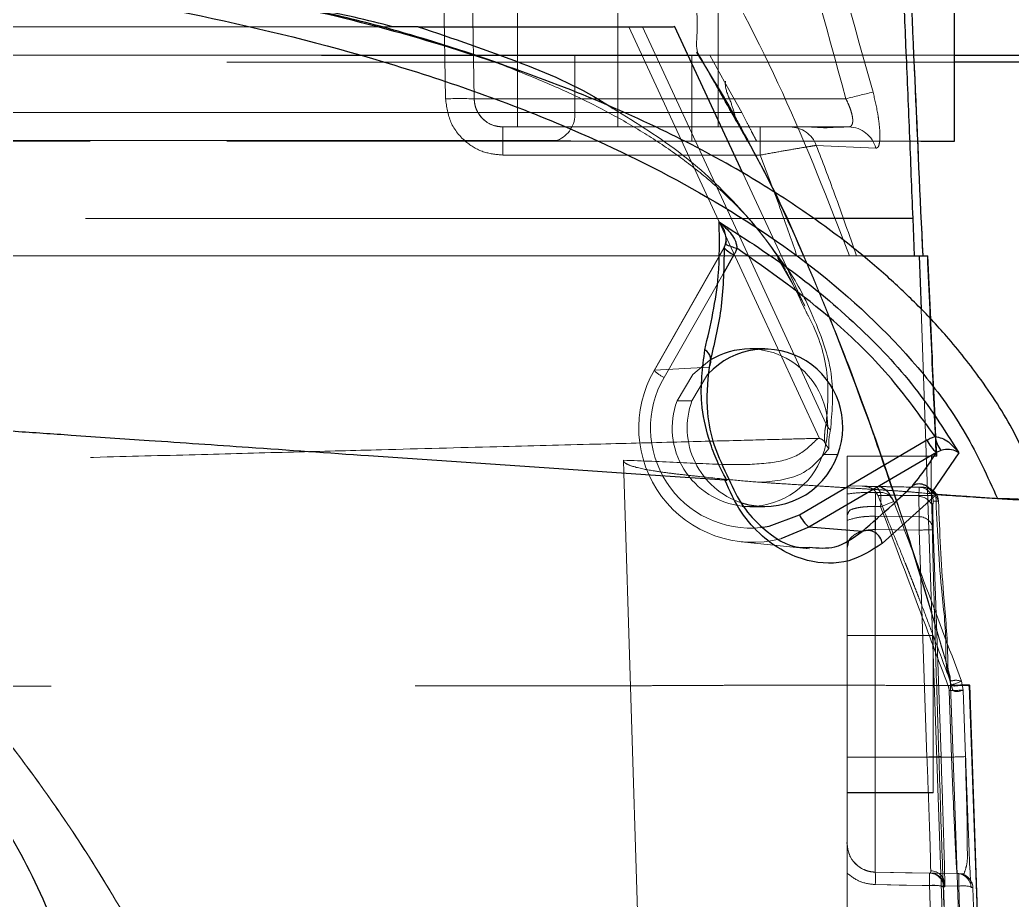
# Model space of a CAD drawing. Header units: millimetres. Extents: x 126 to 938, y 244 to 707.
# Drawn here: x 789.63 to 791.362, y 562.563 to 564.099 of the extents above; entities that cross this region are included whole.
import ezdxf

# ---------------------------------------------------------------- set-up
doc = ezdxf.new("R2010")
doc.units = ezdxf.units.MM
doc.linetypes.add('HIDDEN', pattern=[1.905, 1.27, -0.635])

msp = doc.modelspace()

# ---------------------------------------------------------------- linework, layer by layer
at = {"color": 7, "linetype": 'HIDDEN', "lineweight": 18}
for p, q in [((790.6737, 564.8336), (790.6737, 563.9614)), ((790.4134, 564.5036), (790.4228, 563.9614)), ((790.3671, 564.2904), (790.3729, 563.9614)), ((790.4228, 563.9614), (790.4176, 564.2631)), ((790.4987, 563.9123), (790.4987, 564.1123)), ((790.8487, 563.9123), (790.8487, 564.1123)), ((790.2808, 564.0873), (783.9237, 564.0873)), ((790.6927, 564.0873), (785.1688, 564.0873)), ((790.6927, 564.0873), (790.7168, 564.0873)), ((784.5077, 564.0373), (791.2612, 564.0373)), ((784.5085, 564.0373), (791.6974, 564.0373)), ((790.5986, 564.0373), (787.239, 564.0373)), ((789.498, 564.0373), (790.8152, 564.0373)), ((790.1566, 564.0372), (789.498, 564.0373)), ((789.498, 564.0373), (790.8152, 564.0373)), ((790.1566, 564.0372), (789.498, 564.0373)), ((790.8152, 564.0372), (790.1566, 564.0372)), ((790.8152, 564.0372), (790.1566, 564.0372)), ((790.5986, 564.0373), (790.5986, 563.9373)), ((790.8028, 564.0373), (790.5986, 564.0373)), ((790.8028, 563.9373), (790.8028, 564.0373)), ((790.8028, 564.0373), (790.8342, 564.0373)), ((791.2612, 564.0251), (784.5076, 564.0251)), ((790.6737, 563.9614), (790.4228, 563.9614)), ((790.6737, 563.9123), (790.6737, 563.9614)), ((791.0716, 563.9614), (790.6737, 563.9614)), ((790.5986, 563.9373), (787.239, 563.9373)), ((790.8028, 563.9373), (790.5986, 563.9373)), ((790.8028, 563.8873), (790.8028, 563.9373)), ((790.8898, 563.9373), (790.8028, 563.9373)), ((790.4728, 563.9123), (790.6737, 563.9123)), ((790.4728, 563.9123), (790.4728, 563.8631)), ((790.9218, 563.9123), (790.4728, 563.9123)), ((790.4987, 563.9123), (790.8487, 563.9123)), ((790.8487, 563.9123), (790.4987, 563.9123)), ((790.6737, 563.9123), (791.0763, 563.9123)), ((790.9218, 563.9123), (790.9741, 563.9123)), ((790.9218, 563.9123), (790.9218, 563.8631)), ((791.0011, 563.9123), (790.9741, 563.9123)), ((791.0327, 563.9106), (791.0011, 563.9123)), ((791.0011, 563.9123), (791.0327, 563.9123)), ((791.0327, 563.9123), (791.0768, 563.9123)), ((791.0327, 563.9123), (791.0327, 563.9106)), ((791.0763, 563.9123), (791.0768, 563.9123)), ((791.0768, 563.9123), (791.0767, 563.9123)), ((787.4737, 563.8888), (790.568, 563.8888)), ((790.568, 563.8888), (790.6149, 563.8873)), ((786.5775, 563.8873), (791.052, 563.8873)), ((791.2612, 563.8873), (787.4737, 563.8873)), ((790.6149, 563.8873), (790.9338, 563.8873)), ((790.6149, 563.8873), (790.8028, 563.8873)), ((790.8028, 563.8873), (790.9161, 563.8873)), ((790.9338, 563.8873), (790.9161, 563.8873)), ((790.9338, 563.8873), (791.2024, 563.8873)), ((791.0199, 563.8801), (791.1236, 563.875)), ((790.4728, 563.8631), (790.9218, 563.8631)), ((791, 563.5996), (790.8918, 563.8315)), ((791.0144, 563.7526), (788.563, 563.7526)), ((790.8625, 563.7185), (790.8624, 563.713)), ((790.8588, 563.7014), (790.737, 563.4873)), ((790.7374, 563.4875), (790.8591, 563.7015)), ((790.8616, 563.7075), (790.8588, 563.7011)), ((786.7575, 563.6873), (791.0777, 563.6873)), ((788.5608, 563.6873), (791.1006, 563.6873)), ((790.9861, 563.6873), (789.1228, 563.6873)), ((790.952, 563.684), (790.999, 563.6018)), ((791.0899, 563.6873), (790.9861, 563.6873)), ((791.0777, 563.6873), (791.2137, 563.6873)), ((791.0899, 563.6873), (791.2055, 563.6873)), ((791.1907, 563.6873), (791.2061, 563.6873)), ((791.2061, 563.6873), (791.2055, 563.6873)), ((791.2148, 563.6873), (791.2137, 563.6873)), ((790.8567, 563.6549), (790.7544, 563.475)), ((790.9933, 563.6076), (790.9978, 563.5986)), ((791.2027, 563.5944), (791.2482, 562.2857)), ((790.8355, 563.507), (790.8327, 563.4927)), ((790.8327, 563.4927), (790.7374, 563.4875)), ((790.737, 563.4873), (790.7374, 563.4875)), ((790.7768, 563.4343), (790.8029, 563.4343)), ((791.0313, 563.3402), (791.0574, 563.3402)), ((791.2209, 563.3373), (791.0737, 563.3373)), ((791.0737, 562.5373), (791.0737, 563.3373)), ((791.1338, 563.3373), (791.0737, 563.3373)), ((791.0737, 563.3373), (791.0737, 562.5373)), ((791.1338, 563.3373), (791.2291, 563.3373)), ((791.2209, 563.3373), (791.2302, 563.3373)), ((791.2302, 563.3373), (791.2291, 563.3373)), ((790.6832, 563.3305), (790.6839, 563.3082)), ((790.6839, 563.3082), (790.7361, 561.6285)), ((791.0737, 563.2855), (791.1994, 563.2833)), ((791.0737, 563.2855), (791.0737, 563.2257)), ((791.0737, 563.2855), (791.1257, 563.2846)), ((791.0737, 563.2716), (791.0737, 563.2855)), ((791.1257, 563.2846), (791.1321, 563.2741)), ((791.1988, 563.2672), (791.1994, 563.2833)), ((791.1994, 563.2833), (791.2084, 563.2832)), ((791.0737, 563.2349), (791.0737, 563.2716)), ((791.1992, 563.2318), (791.1988, 563.2672)), ((791.2195, 563.2802), (791.2183, 563.2809)), ((791.2284, 563.2686), (791.233, 563.259)), ((791.1228, 562.8123), (791.1228, 563.2496)), ((791.233, 563.259), (791.2239, 563.2592)), ((791.0732, 563.2394), (791.0746, 563.2384)), ((791.0737, 563.2349), (791.0754, 563.2382)), ((791.0737, 563.2349), (791.0737, 562.8123)), ((791.0737, 563.2257), (791.0737, 563.1777)), ((791.1228, 563.2094), (791.1228, 562.8123)), ((791.213, 562.8123), (791.1992, 563.2084)), ((791.2237, 563.2093), (791.2376, 562.8131)), ((790.8888, 563.1878), (791.008, 563.1758)), ((791.0753, 563.1841), (791.0737, 563.1777)), ((791.0737, 562.8123), (791.0737, 563.1777)), ((791.0737, 563.0248), (791.2237, 563.0248)), ((791.0737, 563.0248), (791.0737, 562.7498)), ((791.0737, 562.7498), (791.0737, 563.0248)), ((791.2237, 563.0248), (791.0737, 563.0248)), ((791.0737, 563.0243), (791.2237, 563.0243)), ((791.0737, 563.0243), (791.0737, 562.7502)), ((791.0737, 562.7502), (791.0737, 563.0243)), ((791.2237, 562.7502), (791.2237, 563.0248)), ((791.2237, 563.0248), (791.2237, 562.7498)), ((791.2237, 562.7498), (791.2237, 563.0248)), ((791.2237, 563.0243), (791.2237, 562.7498)), ((791.2536, 562.9522), (791.2446, 562.984)), ((791.3152, 561.1873), (791.2536, 562.9522)), ((791.2764, 562.9291), (791.2732, 562.9449)), ((791.3486, 561.1873), (791.2863, 562.9366)), ((791.2866, 562.9373), (791.3486, 561.1873)), ((791.2987, 562.5983), (791.2866, 562.9371)), ((791.2876, 562.9376), (791.3487, 561.1873)), ((791.2518, 562.9282), (791.2558, 562.8123)), ((791.2804, 562.8131), (791.2764, 562.9291)), ((791.2764, 562.9291), (791.2804, 562.8131)), ((791.1228, 562.8123), (791.0737, 562.8123)), ((791.0737, 562.6614), (791.0737, 562.8123)), ((791.1228, 562.8123), (791.0737, 562.8123)), ((791.0737, 562.8123), (791.0737, 562.6614)), ((791.1228, 562.8123), (791.1228, 562.6114)), ((791.213, 562.8123), (791.1228, 562.8123)), ((791.1228, 562.6114), (791.1228, 562.8123)), ((791.2558, 562.8123), (791.1228, 562.8123)), ((791.0737, 562.7502), (791.2237, 562.7502)), ((791.0737, 562.7498), (791.2237, 562.7498)), ((791.0737, 562.7498), (791.2237, 562.7498)), ((791.0749, 562.6508), (791.0733, 562.6629)), ((791.0737, 562.6614), (791.0737, 562.6097)), ((791.0737, 562.6097), (791.0737, 562.6614)), ((791.0737, 562.6097), (791.0737, 562.4873)), ((791.0737, 562.4873), (791.0737, 562.6097)), ((791.2194, 562.6097), (791.1228, 562.6114)), ((791.2175, 562.6097), (791.2194, 562.6097)), ((791.2194, 562.6097), (791.2195, 562.6138)), ((791.2655, 562.6089), (791.2684, 562.6089)), ((791.2699, 562.6084), (791.2778, 562.6083)), ((791.2778, 562.6083), (791.2787, 562.6117)), ((791.2439, 562.5856), (791.242, 562.5856)), ((791.2684, 562.587), (791.2718, 562.4873)), ((791.293, 562.5847), (791.29, 562.5848))]:
    msp.add_line(p, q, dxfattribs=at)
at = {"color": 7, "linetype": 'Continuous', "lineweight": 25}
for p, q in [((791.2612, 563.8873), (791.2612, 564.2123)), ((790.3249, 564.0873), (790.2808, 564.0873)), ((790.3249, 564.0873), (790.7701, 564.0873)), ((791.2612, 564.0373), (791.698, 564.0373)), ((791.6981, 564.0251), (791.2612, 564.0251)), ((791.2024, 563.8873), (791.2612, 563.8873)), ((791.1881, 563.7526), (791.0144, 563.7526)), ((791.1881, 563.7526), (791.1907, 563.6873)), ((790.8591, 563.7015), (790.8615, 563.7078)), ((790.8762, 563.689), (790.8567, 563.6549)), ((791.1006, 563.6873), (791.1907, 563.6873)), ((791.1907, 563.6873), (791.1995, 563.6873)), ((791.1995, 563.6873), (791.2027, 563.5944)), ((791.1995, 563.6873), (791.2148, 563.6873)), ((791.2195, 563.5764), (791.2148, 563.6873)), ((790.9301, 563.5248), (790.9041, 563.5248)), ((790.9904, 563.2353), (791.213, 563.3658)), ((791.2296, 563.3442), (791.007, 563.2137)), ((791.2689, 563.3435), (791.2218, 563.2753)), ((791.237, 563.3476), (791.2296, 563.3442)), ((791.2294, 563.2709), (791.135, 563.1852)), ((790.8905, 563.2504), (790.9041, 563.2498)), ((790.9041, 563.2498), (790.9301, 563.2498)), ((791.007, 563.2137), (790.9582, 563.1933)), ((791.0999, 563.206), (791.007, 563.2137))]:
    msp.add_line(p, q, dxfattribs=at)
at = {"color": 7, "linetype": 'HIDDEN', "lineweight": 18, "flags": 128}
for points in [[(790.6927, 564.0873), (790.879, 563.6847), (791.0254, 563.3684)], [(791.037, 563.3937), (790.8577, 563.7821), (790.7168, 564.0873)], [(790.8342, 564.0373), (790.8598, 563.9912), (790.8898, 563.9373)], [(790.8588, 563.7011), (790.8587, 563.7013), (790.8591, 563.7015)], [(790.8616, 563.7075), (790.8615, 563.7075), (790.8615, 563.7078)], [(790.8341, 563.505), (790.8042, 563.4802), (790.7768, 563.4343)], [(790.8312, 563.4812), (790.8303, 563.4802), (790.8029, 563.4343)], [(791.1228, 563.2327), (791.1656, 563.2322), (791.1992, 563.2318)], [(791.1992, 563.2084), (791.1564, 563.209), (791.1228, 563.2094)], [(791.2536, 562.9522), (791.2574, 562.8438), (791.2615, 562.7272), (791.2681, 562.5373)], [(791.2876, 562.9376), (791.2876, 562.9377), (791.2876, 562.9378), (791.2876, 562.9378), (791.2876, 562.9378), (791.2876, 562.9378), (791.2876, 562.9378), (791.2876, 562.9378), (791.2876, 562.9378), (791.2876, 562.9378), (791.2875, 562.9378), (791.2866, 562.9373)], [(791.1228, 562.6114), (791.1758, 562.6105), (791.2175, 562.6097)], [(791.2655, 562.6089), (791.2194, 562.6097), (791.1228, 562.6114)], [(791.2684, 562.6089), (791.1869, 562.6103), (791.1228, 562.6114)], [(791.2175, 562.5879), (791.1645, 562.5889), (791.1228, 562.5896)], [(791.1228, 562.5896), (791.2044, 562.5881), (791.2684, 562.587)]]:
    msp.add_lwpolyline(points, dxfattribs=at)
at = {"color": 7, "linetype": 'Continuous', "lineweight": 25, "flags": 128}
for points in [[(790.8918, 563.8315), (790.8411, 563.9404), (790.7722, 564.0882)], [(790.2384, 563.3386), (790.5704, 563.3159), (790.7219, 563.3055), (790.8602, 563.2961)], [(790.9233, 563.2129), (790.9378, 563.2152), (790.9904, 563.2353)]]:
    msp.add_lwpolyline(points, dxfattribs=at)
at = {"color": 7, "linetype": 'HIDDEN', "lineweight": 18}
for centre, radius, start, end in [((787.4737, 561.1873), 5.5, 270, 90), ((787.4737, 561.1873), 5.5, 270, 90), ((790.3978, 563.2481), 0.7137, 87.9929, 92.0071), ((790.4728, 563.9623), 0.05, 181.0001, 270.0059), ((791.358, 562.8867), 1.1122, 102.4147, 104.9228), ((790.5495, 563.9345), 0.0492, 292.0825, 3.2623), ((790.9738, 563.8632), 0.049, 20.077, 89.669), ((791.0759, 563.8631), 0.0492, 14.0453, 89.0394), ((790.9027, 563.3877), 0.1371, 339.7515, 89.4272), ((790.9095, 563.3868), 0.1995, 149.6718, 284.1229), ((790.9055, 563.3869), 0.1749, 149.7448, 275.8671), ((790.7762, 563.524), 0.0537, 223.1328, 246.0488), ((790.9056, 563.3869), 0.1372, 159.7852, 263.6766), ((790.9321, 563.3869), 0.1376, 159.871, 251.7766), ((790.9036, 563.3851), 0.1353, 270.1822, 340.6455), ((791.1252, 563.2596), 0.025, 21.0244, 88.9795), ((791.199, 563.2583), 0.025, 1.9843, 89.0121), ((791.2058, 563.2586), 0.0246, 23.9107, 88.8238), ((791.208, 563.2581), 0.025, 2.031, 88.9654), ((790.6498, 563.2619), 0.4732, 358.5061, 1.4939), ((791.1321, 563.2497), 0.0245, 20.7193, 90.1121), ((790.6591, 563.2618), 0.4732, 358.5061, 1.4939), ((791.1987, 563.2424), 0.0248, 2.6302, 89.5819), ((790.8202, 564.0911), 0.8976, 290.3305, 291.9001), ((791.1278, 563.2478), 0.0292, 21.2019, 26.5711), ((790.4496, 563.2211), 0.6734, 359.0056, 0.9944), ((790.4041, 563.2201), 0.7952, 359.1578, 0.8422), ((791.1996, 563.2076), 0.0242, 4.0306, 90.9309), ((790.8415, 573.6432), 10.4409, 271.96313, 272.09791), ((790.9113, 563.8573), 0.9816, 290.1991, 291.6346), ((790.7835, 576.3964), 13.4763, 271.99119, 272.09566), ((790.8779, 572.6124), 9.8058, 271.95877, 272.10227), ((791.0042, 570.2568), 7.4488, 271.93606, 272.12498), ((791.1237, 562.6614), 0.05, 180.006, 268.988), ((791.1237, 562.6614), 0.05, 180.006, 268.988), ((790.7839, 562.6005), 0.3391, 358.159, 1.841), ((790.7839, 562.6005), 0.3391, 358.159, 1.841), ((790.8771, 562.5988), 0.3405, 358.1627, 1.8373), ((791.217, 562.5848), 0.025, 1.9985, 88.9979), ((791.2189, 562.5847), 0.025, 2.0183, 88.964), ((791.2193, 562.5891), 0.0248, 2.6573, 89.5826), ((791.265, 562.5839), 0.025, 1.9901, 88.9922), ((791.268, 562.5839), 0.025, 1.9985, 88.9979), ((790.9273, 562.5979), 0.3413, 358.1652, 1.8348), ((791.268, 562.5838), 0.025, 2.0714, 88.9675), ((791.2251, 562.5366), 0.0519, 70.9206, 98.4246), ((791.2762, 562.537), 0.0506, 70.6216, 98.834)]:
    msp.add_arc(centre, radius, start, end, dxfattribs=at)
at = {"color": 7, "linetype": 'Continuous', "lineweight": 25}
for centre, radius, start, end in [((790.9043, 563.748), 0.0653, 225.8731, 244.5182), ((790.9094, 563.8132), 0.116, 245.6428, 255.8676), ((790.9304, 563.3885), 0.1358, 339.1814, 136.9247), ((790.9041, 563.3908), 0.1339, 90.0266, 121.5156), ((790.814, 563.5044), 0.0221, 328.0118, 59.0033), ((791.2829, 563.38), 0.0561, 188.499, 215.2795), ((791.2679, 563.3906), 0.0602, 204.3416, 230.5206), ((790.93, 563.3848), 0.1349, 252.333, 340.7061), ((791.0454, 563.2602), 0.0603, 204.3739, 230.4884), ((791.1093, 563.1817), 0.026, 7.6525, 111.1746)]:
    msp.add_arc(centre, radius, start, end, dxfattribs=at)
at = {"color": 7, "linetype": 'HIDDEN', "lineweight": 18}
for points, knots in [([(787.4737, 567.1453), (787.6724, 567.1397), (788.0695, 567.1285), (788.6619, 567.0388), (789.2445, 566.8939), (789.8037, 566.6906), (790.3243, 566.44), (790.8041, 566.1497), (791.2475, 565.8222), (791.6583, 565.4559), (792.0355, 565.0511), (792.3756, 564.6108), (792.6746, 564.138), (792.9277, 563.6398), (793.1333, 563.1205), (793.2884, 562.5847), (793.3964, 562.037), (793.4248, 561.6666), (793.439, 561.4814)], [0, 0, 0, 0, 0.065634, 0.131204, 0.197553, 0.263794, 0.32746, 0.388217, 0.448865, 0.509412, 0.569867, 0.631476, 0.693011, 0.754485, 0.815912, 0.877298, 0.938658, 1, 1, 1, 1]), ([(791.099, 565.9373), (791.1019, 565.8927), (791.1085, 565.788), (791.1169, 565.6334), (791.1255, 565.465), (791.134, 565.29), (791.144, 565.0763), (791.1553, 564.8258), (791.1677, 564.5435), (791.1804, 564.2523), (791.1929, 563.9658), (791.2014, 563.7779), (791.2055, 563.6873)], [0, 0, 0, 0, 0.059435, 0.139719, 0.206189, 0.284032, 0.373083, 0.491058, 0.618053, 0.749438, 0.879161, 1, 1, 1, 1]), ([(791.1189, 563.9729), (791.0764, 564.1252), (790.9914, 564.4298), (790.8708, 564.7222), (790.8106, 564.8684)], [0, 0, 0, 0, 0.5000726, 1, 1, 1, 1]), ([(790.7765, 564.8337), (790.8405, 564.6739), (790.9549, 564.3884), (791.036, 564.0919), (791.0716, 563.9614)], [0, 0, 0, 0, 0.559991, 1, 1, 1, 1]), ([(790.8152, 564.0372), (790.8149, 564.0379), (790.8143, 564.0393), (790.8095, 564.0501), (790.814, 564.0844), (790.8081, 564.1486), (790.8083, 564.2038), (790.8083, 564.2373)], [0, 0, 0, 0, 0.011909, 0.022537, 0.17674, 0.501726, 1, 1, 1, 1]), ([(790.8259, 564.2373), (790.8727, 564.1497), (790.9678, 563.9715), (791.0406, 563.7831), (791.0777, 563.6873)], [0, 0, 0, 0, 0.4913687, 1, 1, 1, 1]), ([(790.7701, 564.0873), (790.7706, 564.0873), (790.7773, 564.0873), (790.737, 564.0873), (790.7251, 564.0873), (790.7168, 564.0873)], [0, 0, 0, 0, 0.0250637, 0.3283772, 1, 1, 1, 1]), ([(790.8109, 564.0427), (790.8297, 564.0127), (790.8569, 563.9692), (790.8815, 563.9242), (790.8891, 563.9103)], [0, 0, 0, 0, 0.691785, 1, 1, 1, 1]), ([(790.8154, 564.0373), (790.8154, 564.0372), (790.8153, 564.0372), (790.8152, 564.0372), (790.8152, 564.0372)], [0, 0, 0, 0, 0.474804, 1, 1, 1, 1]), ([(790.8152, 564.0372), (790.8461, 563.9851), (790.9117, 563.8746), (790.9925, 563.7021), (791.0682, 563.521), (791.1114, 563.4), (791.1338, 563.3373)], [0, 0, 0, 0, 0.235817, 0.499848, 0.740742, 1, 1, 1, 1]), ([(790.8152, 564.0372), (790.8516, 563.9752), (790.9244, 563.8511), (791.0313, 563.6171), (791.0949, 563.4434), (791.1338, 563.3373)], [0, 0, 0, 0, 0.2799034, 0.5597362, 1, 1, 1, 1]), ([(790.8152, 564.0372), (790.8356, 564.0013), (790.8677, 563.9447), (790.9015, 563.8847), (790.9537, 563.7929), (791.0162, 563.6451), (791.0841, 563.4804), (791.1323, 563.3378), (791.1567, 563.2672), (791.1964, 563.1522), (791.2175, 563.0732), (791.2407, 562.9973), (791.2437, 562.9874)], [0, 0, 0, 0, 0.108949, 0.171614, 0.181655, 0.387459, 0.593764, 0.651593, 0.784439, 0.790775, 0.972668, 1, 1, 1, 1]), ([(791.2437, 562.9874), (791.2134, 563.0892), (791.1528, 563.2928), (791.0496, 563.5701), (790.9409, 563.8208), (790.8571, 563.9651), (790.8152, 564.0372)], [0, 0, 0, 0, 0.280149, 0.560269, 0.780178, 1, 1, 1, 1]), ([(790.8342, 564.0373), (790.8311, 564.0373), (790.8248, 564.0374), (790.8186, 564.0373), (790.8155, 564.0373)], [0, 0, 0, 0, 0.499365, 1, 1, 1, 1]), ([(790.9634, 563.6726), (790.9448, 563.6985), (790.9057, 563.7528), (790.8403, 563.8147), (790.776, 563.865), (790.7159, 563.9048), (790.6497, 563.9422), (790.578, 563.9774), (790.5277, 563.998), (790.502, 564.0086)], [0, 0, 0, 0, 0.1646766, 0.3457181, 0.4631884, 0.5869974, 0.7186934, 0.8564592, 1, 1, 1, 1]), ([(790.8784, 563.9306), (790.876, 563.939), (790.8709, 563.9574), (790.8608, 563.9772), (790.8611, 563.9898), (790.8612, 563.992)], [0, 0, 0, 0, 0.412555, 0.894253, 1, 1, 1, 1]), ([(790.3729, 563.9614), (790.3748, 563.9474), (790.3789, 563.9183), (790.406, 563.8854), (790.4393, 563.8663), (790.462, 563.8642), (790.4728, 563.8631)], [0, 0, 0, 0, 0.270498, 0.562344, 0.789477, 1, 1, 1, 1]), ([(790.4728, 563.9123), (790.4665, 563.913), (790.4536, 563.9144), (790.4378, 563.9251), (790.4286, 563.9378), (790.4238, 563.95), (790.4232, 563.9574), (790.4228, 563.9614)], [0, 0, 0, 0, 0.243043, 0.49921, 0.71121, 0.846127, 1, 1, 1, 1]), ([(791.0716, 563.9614), (791.0732, 563.9581), (791.0762, 563.9519), (791.0797, 563.9428), (791.0821, 563.9345), (791.0834, 563.9273), (791.0836, 563.9212), (791.0826, 563.9164), (791.0801, 563.9128), (791.0775, 563.9124), (791.0763, 563.9123)], [0, 0, 0, 0, 0.197594, 0.376864, 0.533914, 0.665819, 0.777716, 0.864714, 0.932763, 1, 1, 1, 1]), ([(791.1236, 563.875), (791.1249, 563.8754), (791.1282, 563.8765), (791.13, 563.8833), (791.1311, 563.892), (791.1309, 563.9043), (791.1295, 563.919), (791.1262, 563.9424), (791.1219, 563.9604), (791.1189, 563.9729)], [0, 0, 0, 0, 0.038296, 0.096391, 0.185204, 0.305669, 0.453314, 0.622518, 1, 1, 1, 1]), ([(790.6656, 563.9442), (790.7068, 563.9187), (790.7867, 563.8693), (790.8862, 563.7746), (790.9562, 563.6873), (790.9839, 563.6279), (790.9933, 563.6076)], [0, 0, 0, 0, 0.3034121, 0.5891674, 0.8593866, 1, 1, 1, 1]), ([(790.9161, 563.8873), (790.9159, 563.8876), (790.9149, 563.8889), (790.9134, 563.892), (790.9107, 563.8969), (790.906, 563.9061), (790.8989, 563.9198), (790.893, 563.9312), (790.8898, 563.9373)], [0, 0, 0, 0, 0.0225572, 0.0868591, 0.182745, 0.3158908, 0.6366168, 1, 1, 1, 1]), ([(791.0767, 563.9123), (791.0766, 563.9123), (791.076, 563.9122), (791.0751, 563.9123), (791.0737, 563.9122), (791.0723, 563.9122), (791.0708, 563.9122), (791.0694, 563.9122), (791.068, 563.9122), (791.0665, 563.9121), (791.0654, 563.9121), (791.064, 563.9121), (791.0625, 563.9121), (791.0611, 563.912), (791.06, 563.912), (791.0585, 563.912), (791.0571, 563.9119), (791.0556, 563.9119), (791.0542, 563.9118), (791.0527, 563.9117), (791.0512, 563.9117), (791.0501, 563.9116), (791.0487, 563.9116), (791.0472, 563.9115), (791.0457, 563.9114), (791.0446, 563.9114), (791.0432, 563.9113), (791.0417, 563.9112), (791.0402, 563.9111), (791.0388, 563.911), (791.0373, 563.9109), (791.0358, 563.9108), (791.0344, 563.9107), (791.0334, 563.9106), (791.0327, 563.9106)], [0, 0, 0, 0, 0.012178, 0.036262, 0.060616, 0.109327, 0.133682, 0.158311, 0.207294, 0.231923, 0.256553, 0.281182, 0.330717, 0.355351, 0.380256, 0.40489, 0.454708, 0.479616, 0.504259, 0.554357, 0.579276, 0.604195, 0.62912, 0.678971, 0.704166, 0.729098, 0.754031, 0.804173, 0.829121, 0.854061, 0.904228, 0.929186, 0.954143, 1, 1, 1, 1]), ([(787.4737, 563.8873), (787.5406, 563.8858), (787.6763, 563.8829), (787.8815, 563.8588), (788.0899, 563.819), (788.3, 563.7609), (788.4634, 563.701), (788.582, 563.6498), (788.6577, 563.6143), (788.735, 563.5751), (788.8138, 563.5318), (788.8937, 563.4844), (788.9718, 563.4342), (789.0551, 563.3765), (789.1497, 563.3055), (789.2629, 563.2115), (789.392, 563.0905), (789.5188, 562.9536), (789.629, 562.8162), (789.727, 562.6779), (789.8166, 562.5334), (789.8995, 562.3768), (789.9967, 562.1617), (790.0906, 561.8815), (790.161, 561.5333), (790.1695, 561.301), (790.1737, 561.1866)], [0, 0, 0, 0, 0.047315, 0.09597, 0.145965, 0.197303, 0.249981, 0.268963, 0.288675, 0.309122, 0.330302, 0.352214, 0.374858, 0.395977, 0.423874, 0.458546, 0.499993, 0.548942, 0.590444, 0.624495, 0.668868, 0.710617, 0.749739, 0.835737, 0.919158, 1, 1, 1, 1]), ([(787.4737, 563.8873), (787.5909, 563.8828), (787.8248, 563.874), (788.172, 563.8028), (788.4482, 563.71), (788.6607, 563.6143), (788.8172, 563.5317), (788.9568, 563.4453), (789.0909, 563.3511), (789.2296, 563.2417), (789.3679, 563.1146), (789.4886, 562.9866), (789.5796, 562.8787), (789.6544, 562.7807), (789.7251, 562.6793), (789.7934, 562.5712), (789.86, 562.4527), (789.9179, 562.3367), (789.9883, 562.1773), (790.0616, 561.9725), (790.1257, 561.715), (790.1661, 561.4536), (790.1712, 561.2758), (790.1737, 561.1873)], [0, 0, 0, 0, 0.082901, 0.165385, 0.249755, 0.28852, 0.330227, 0.374882, 0.40453, 0.446174, 0.49981, 0.537288, 0.570562, 0.599638, 0.624508, 0.658032, 0.69008, 0.720654, 0.749754, 0.813302, 0.874263, 0.937351, 1, 1, 1, 1]), ([(791.0199, 563.8801), (791.0156, 563.8794), (791.0037, 563.8775), (790.982, 563.8738), (790.9536, 563.8689), (790.9327, 563.8651), (790.9218, 563.8631)], [0, 0, 0, 0, 0.129687, 0.362594, 0.664395, 1, 1, 1, 1]), ([(791.0899, 563.6873), (791.0774, 563.7235), (791.0551, 563.7881), (791.0306, 563.852), (791.0199, 563.8801)], [0, 0, 0, 0, 0.5599842, 1, 1, 1, 1]), ([(790.9218, 563.8631), (790.9343, 563.8305), (790.9566, 563.7722), (790.9771, 563.7132), (790.9861, 563.6873)], [0, 0, 0, 0, 0.559985, 1, 1, 1, 1]), ([(790.1419, 561.1873), (790.138, 561.2987), (790.1302, 561.5211), (790.0652, 561.85), (789.9625, 562.1683), (789.8198, 562.4713), (789.6404, 562.754), (789.427, 563.0119), (789.1827, 563.2414), (788.9118, 563.4384), (788.6183, 563.6003), (788.3065, 563.7237), (787.9821, 563.8102), (787.7596, 563.833), (787.6487, 563.8444)], [0, 0, 0, 0, 0.083334, 0.166257, 0.249893, 0.333005, 0.416125, 0.499802, 0.582812, 0.666274, 0.749799, 0.832886, 0.916689, 1, 1, 1, 1]), ([(791.2137, 563.6873), (791.2164, 563.6248), (791.2213, 563.5081), (791.2266, 563.3914), (791.2291, 563.3373)], [0, 0, 0, 0, 0.535587, 1, 1, 1, 1]), ([(791.0445, 563.3827), (791.0473, 563.4135), (791.0537, 563.4843), (791.0158, 563.5804), (790.9844, 563.6455), (790.9646, 563.6711), (790.9634, 563.6726)], [0, 0, 0, 0, 0.29799, 0.684756, 0.981612, 1, 1, 1, 1]), ([(790.9978, 563.5986), (791.0004, 563.5934), (791.006, 563.5819), (791.0268, 563.542), (791.044, 563.4774), (791.0392, 563.4194), (791.037, 563.3937)], [0, 0, 0, 0, 0.082497, 0.180574, 0.635878, 1, 1, 1, 1]), ([(791.2302, 563.3373), (791.2274, 563.3984), (791.2237, 563.4781), (791.2203, 563.5578), (791.2195, 563.5764)], [0, 0, 0, 0, 0.76678, 1, 1, 1, 1]), ([(791.037, 563.3937), (791.0363, 563.3902), (791.0349, 563.3838), (791.0345, 563.3773), (791.0344, 563.3743)], [0, 0, 0, 0, 0.538088, 1, 1, 1, 1]), ([(791.037, 563.3937), (791.0382, 563.3915), (791.0404, 563.3876), (791.0433, 563.3842), (791.0445, 563.3827)], [0, 0, 0, 0, 0.559073, 1, 1, 1, 1]), ([(791.0226, 563.3687), (791.0052, 563.3682), (790.9606, 563.3671), (790.8786, 563.3649), (790.7667, 563.362), (790.6247, 563.3583), (790.4528, 563.3538), (790.2804, 563.3493), (790.1122, 563.3449), (789.9527, 563.3406), (789.7768, 563.336), (789.5597, 563.3303), (789.2969, 563.3235), (788.9845, 563.3153), (788.7236, 563.3085), (788.5196, 563.3032), (788.3776, 563.2994), (788.2218, 563.2953), (788.0524, 563.2909), (787.8693, 563.2861), (787.6811, 563.2812), (787.4981, 563.2764), (787.3306, 563.272), (787.1804, 563.2681), (787.0362, 563.2643), (786.9026, 563.2608), (786.7839, 563.2577), (786.6849, 563.2551), (786.5957, 563.2528), (786.5068, 563.2505), (786.4195, 563.2482), (786.334, 563.2459), (786.2503, 563.2438), (786.1683, 563.2416), (786.0439, 563.2384), (785.8812, 563.2341), (785.6545, 563.2282), (785.418, 563.222), (785.1772, 563.2156), (785.027, 563.2117), (784.9569, 563.2099)], [0, 0, 0, 0, 0.008606, 0.022088, 0.040526, 0.063945, 0.092324, 0.125578, 0.149219, 0.175491, 0.204471, 0.236215, 0.282871, 0.334428, 0.390718, 0.411904, 0.435316, 0.460985, 0.488922, 0.519116, 0.551532, 0.581994, 0.609636, 0.634404, 0.656272, 0.680927, 0.700476, 0.714981, 0.729918, 0.744581, 0.758965, 0.773062, 0.78687, 0.800383, 0.8136, 0.848389, 0.880879, 0.925714, 0.965354, 1, 1, 1, 1]), ([(791.0226, 563.3687), (791.0117, 563.3579), (790.9879, 563.3344), (790.9324, 563.3236), (790.8639, 563.322), (790.7793, 563.3269), (790.7164, 563.3292), (790.6832, 563.3305)], [0, 0, 0, 0, 0.128745, 0.27907, 0.463233, 0.71688, 1, 1, 1, 1]), ([(791.0254, 563.3684), (791.025, 563.3685), (791.0241, 563.3687), (791.0231, 563.3687), (791.0226, 563.3687)], [0, 0, 0, 0, 0.4714598, 1, 1, 1, 1]), ([(791.0347, 563.3614), (791.0345, 563.3616), (791.0343, 563.3621), (791.0338, 563.3629), (791.0324, 563.365), (791.0295, 563.3672), (791.0267, 563.3681), (791.0254, 563.3684)], [0, 0, 0, 0, 0.065355, 0.129117, 0.250303, 0.685626, 1, 1, 1, 1]), ([(791.0344, 563.3743), (791.0344, 563.3719), (791.0343, 563.3676), (791.0345, 563.3633), (791.0347, 563.3614)], [0, 0, 0, 0, 0.548182, 1, 1, 1, 1]), ([(791.0418, 563.3508), (791.0416, 563.3566), (791.0413, 563.3673), (791.0435, 563.3778), (791.0445, 563.3827)], [0, 0, 0, 0, 0.541085, 1, 1, 1, 1]), ([(790.9231, 563.2919), (790.9496, 563.2944), (790.9973, 563.2987), (791.0281, 563.3348), (791.0418, 563.3508)], [0, 0, 0, 0, 0.555438, 1, 1, 1, 1]), ([(791.0418, 563.3508), (791.0404, 563.3524), (791.0377, 563.3557), (791.0357, 563.3595), (791.0347, 563.3614)], [0, 0, 0, 0, 0.500542, 1, 1, 1, 1]), ([(791.1338, 563.3373), (791.1369, 563.3284), (791.1488, 563.2936), (791.174, 563.2182), (791.2116, 563.099), (791.2385, 563.005), (791.2536, 562.9522)], [0, 0, 0, 0, 0.069902, 0.273108, 0.591286, 1, 1, 1, 1]), ([(791.2431, 562.5373), (791.2412, 562.5917), (791.2374, 562.7016), (791.2321, 562.8637), (791.2275, 563.0155), (791.2236, 563.1462), (791.2217, 563.2446), (791.2197, 563.305), (791.2206, 563.3311), (791.2209, 563.3373)], [0, 0, 0, 0, 0.204309, 0.412228, 0.607662, 0.773786, 0.902087, 0.976783, 1, 1, 1, 1]), ([(790.6832, 563.3305), (790.6832, 563.3302), (790.6833, 563.3297), (790.6836, 563.3287), (790.6849, 563.3267), (790.6906, 563.3226), (790.7084, 563.3168), (790.7348, 563.3119), (790.7643, 563.3078), (790.7905, 563.3048), (790.8277, 563.3008), (790.8723, 563.296), (790.908, 563.2931), (790.9231, 563.2919)], [0, 0, 0, 0, 0.003032, 0.006168, 0.013088, 0.031335, 0.090564, 0.240012, 0.358968, 0.453124, 0.562053, 0.815876, 1, 1, 1, 1]), ([(791.3975, 563.2594), (791.3895, 563.2607), (791.3708, 563.2637), (791.3374, 563.2632), (791.2955, 563.2668), (791.25, 563.2694), (791.2119, 563.2727), (791.183, 563.2753), (791.1612, 563.2769), (791.1399, 563.2783), (791.1167, 563.2797), (791.0911, 563.2813), (791.0613, 563.2832), (791.0287, 563.2852), (790.9919, 563.2875), (790.956, 563.2897), (790.9327, 563.2913), (790.9231, 563.2919)], [0, 0, 0, 0, 0.050742, 0.119829, 0.209581, 0.315994, 0.407566, 0.450531, 0.499237, 0.545053, 0.585586, 0.645605, 0.706981, 0.773503, 0.852202, 0.939369, 1, 1, 1, 1]), ([(791.2064, 563.2832), (791.1833, 563.2836), (791.1493, 563.2841), (791.1317, 563.2846), (791.1018, 563.285), (791.1069, 563.285), (791.1102, 563.2848), (791.1169, 563.2848), (791.1224, 563.2847), (791.1257, 563.2846)], [0, 0, 0, 0, 0.502417, 0.740503, 0.833843, 0.834435, 0.863937, 0.918599, 1, 1, 1, 1]), ([(791.1045, 563.285), (791.1095, 563.2841), (791.1195, 563.2822), (791.1247, 563.2735), (791.1273, 563.2691)], [0, 0, 0, 0, 0.499311, 1, 1, 1, 1]), ([(791.1507, 563.2656), (791.1493, 563.2684), (791.1455, 563.2762), (791.1378, 563.2806), (791.1328, 563.2834)], [0, 0, 0, 0, 0.357333, 1, 1, 1, 1]), ([(791.2084, 563.2832), (791.2082, 563.2832), (791.2075, 563.2832), (791.2068, 563.2832), (791.2064, 563.2832)], [0, 0, 0, 0, 0.277474, 1, 1, 1, 1]), ([(791.1228, 563.2743), (791.114, 563.2743), (791.0975, 563.2744), (791.0812, 563.2725), (791.0737, 563.2716)], [0, 0, 0, 0, 0.538763, 1, 1, 1, 1]), ([(791.1321, 563.2741), (791.1303, 563.2742), (791.1273, 563.2742), (791.1242, 563.2743), (791.1228, 563.2743)], [0, 0, 0, 0, 0.559433, 1, 1, 1, 1]), ([(791.1277, 563.2685), (791.1378, 563.2432), (791.1534, 563.2041), (791.1708, 563.1618), (791.1791, 563.141), (791.1832, 563.1306), (791.1872, 563.1203), (791.1913, 563.1099), (791.1953, 563.0995), (791.2007, 563.0857), (791.2099, 563.0614), (791.2279, 563.0134), (791.2434, 562.9723), (791.2537, 562.9452)], [0, 0, 0, 0, 0.235048, 0.363959, 0.396121, 0.42823, 0.460345, 0.492451, 0.524532, 0.556621, 0.620772, 0.74912, 1, 1, 1, 1]), ([(791.1486, 563.2686), (791.1461, 563.2687), (791.1422, 563.2689), (791.1365, 563.269), (791.133, 563.269), (791.1256, 563.2691), (791.1434, 563.2692), (791.1679, 563.2693), (791.2028, 563.2689), (791.2284, 563.2686)], [0, 0, 0, 0, 0.0623598, 0.0980993, 0.1335417, 0.170658, 0.2026512, 0.4179288, 1, 1, 1, 1]), ([(791.155, 563.2583), (791.1537, 563.2612), (791.152, 563.265), (791.1492, 563.2679), (791.1486, 563.2686)], [0, 0, 0, 0, 0.774372, 1, 1, 1, 1]), ([(791.2329, 563.2598), (791.2326, 563.2619), (791.232, 563.2662), (791.229, 563.2721), (791.2248, 563.2772), (791.2211, 563.2792), (791.2195, 563.2802)], [0, 0, 0, 0, 0.243142, 0.505886, 0.779863, 1, 1, 1, 1]), ([(791.2284, 563.2686), (791.2308, 563.2147), (791.2347, 563.1264), (791.2481, 563.0234), (791.2448, 562.9686), (791.2525, 562.952), (791.253, 562.9508), (791.253, 562.9507)], [0, 0, 0, 0, 0.504798, 0.828009, 0.987638, 0.999063, 1, 1, 1, 1]), ([(791.0754, 563.2382), (791.0759, 563.2394), (791.078, 563.2442), (791.0864, 563.2461), (791.095, 563.2482), (791.1036, 563.2491), (791.1129, 563.2497), (791.1195, 563.2496), (791.1228, 563.2496)], [0, 0, 0, 0, 0.074169, 0.298615, 0.444984, 0.614006, 0.801048, 1, 1, 1, 1]), ([(791.1228, 563.2496), (791.1246, 563.2496), (791.1276, 563.2495), (791.1307, 563.2495), (791.1321, 563.2495)], [0, 0, 0, 0, 0.560725, 1, 1, 1, 1]), ([(791.1321, 563.2495), (791.1542, 563.191), (791.1937, 563.0866), (791.2329, 562.9821), (791.2502, 562.9361)], [0, 0, 0, 0, 0.56, 1, 1, 1, 1]), ([(791.2732, 562.9449), (791.2512, 563.0034), (791.2119, 563.108), (791.1724, 563.2124), (791.155, 563.2583)], [0, 0, 0, 0, 0.559998, 1, 1, 1, 1]), ([(791.2239, 563.2592), (791.2238, 563.2576), (791.2232, 563.2524), (791.2233, 563.2471), (791.2234, 563.2436)], [0, 0, 0, 0, 0.315167, 1, 1, 1, 1]), ([(791.2564, 562.9347), (791.2557, 562.9366), (791.249, 562.9552), (791.2502, 563.0109), (791.2391, 563.1162), (791.2353, 563.205), (791.233, 563.259)], [0, 0, 0, 0, 0.018224, 0.182063, 0.502263, 1, 1, 1, 1]), ([(791.0737, 563.2257), (791.0811, 563.2278), (791.0928, 563.2311), (791.1094, 563.2326), (791.1183, 563.2327), (791.1228, 563.2327)], [0, 0, 0, 0, 0.463695, 0.727204, 1, 1, 1, 1]), ([(791.2234, 563.2436), (791.2234, 563.2379), (791.2235, 563.2265), (791.2237, 563.2151), (791.2237, 563.2093)], [0, 0, 0, 0, 0.492063, 1, 1, 1, 1]), ([(791.1228, 563.2094), (791.1194, 563.2093), (791.1127, 563.2092), (791.103, 563.2075), (791.094, 563.2047), (791.0847, 563.1997), (791.0768, 563.1928), (791.0756, 563.1861), (791.0753, 563.1841)], [0, 0, 0, 0, 0.175291, 0.3450382, 0.5056691, 0.6545639, 0.8949721, 1, 1, 1, 1]), ([(791.2446, 562.984), (791.2445, 562.9846), (791.2441, 562.9857), (791.2438, 562.9869), (791.2437, 562.9874)], [0, 0, 0, 0, 0.560252, 1, 1, 1, 1]), ([(786.5096, 562.9371), (786.513, 562.9371), (786.5272, 562.937), (786.5583, 562.937), (786.627, 562.9369), (786.7365, 562.937), (786.877, 562.9371), (787.0309, 562.9372), (787.194, 562.9373), (787.4122, 562.9373), (787.6586, 562.9373), (787.8672, 562.9374), (787.9932, 562.9375), (788.0549, 562.9375), (788.1099, 562.9375), (788.158, 562.9376), (788.1993, 562.9376), (788.2649, 562.9377), (788.3569, 562.9379), (788.477, 562.9381), (788.5961, 562.9382), (788.714, 562.9383), (788.8306, 562.9383), (788.9457, 562.9383), (789.048, 562.9382), (789.1468, 562.9381), (789.2509, 562.9377), (789.3775, 562.9373), (789.51, 562.9367), (789.6309, 562.9362), (789.726, 562.936), (789.8255, 562.936), (789.9369, 562.9362), (790.0671, 562.9364), (790.1919, 562.9365), (790.311, 562.9365), (790.4311, 562.9365), (790.5558, 562.9365), (790.6528, 562.9367), (790.7172, 562.9369), (790.7473, 562.937), (790.7773, 562.9371), (790.8072, 562.9373), (790.8368, 562.9374), (790.8662, 562.9376), (790.9025, 562.9378), (790.953, 562.9379), (791.0048, 562.9379), (791.0514, 562.9378), (791.0855, 562.9377), (791.1201, 562.9376), (791.1543, 562.9375), (791.1818, 562.9373), (791.2023, 562.9373), (791.2157, 562.9372), (791.2277, 562.9372), (791.2382, 562.9373), (791.2473, 562.9374), (791.2553, 562.9375), (791.2653, 562.9377), (791.2754, 562.9386), (791.2829, 562.9379), (791.2869, 562.9388), (791.2874, 562.9379), (791.2875, 562.9377), (791.2876, 562.9376)], [0, 0, 0, 0, 0.002195, 0.008854, 0.019582, 0.045305, 0.077583, 0.107795, 0.141939, 0.179999, 0.244794, 0.296598, 0.310968, 0.323896, 0.335387, 0.345451, 0.354096, 0.361326, 0.386673, 0.411825, 0.436753, 0.461432, 0.485836, 0.509938, 0.533716, 0.550079, 0.571961, 0.599077, 0.629568, 0.65517, 0.674961, 0.689262, 0.717625, 0.744903, 0.771038, 0.795979, 0.819674, 0.846421, 0.874265, 0.880572, 0.886874, 0.893158, 0.899413, 0.905623, 0.911777, 0.91786, 0.92838, 0.943484, 0.950407, 0.957612, 0.964924, 0.972144, 0.979055, 0.982203, 0.98501, 0.987497, 0.989687, 0.991604, 0.993263, 0.994688, 0.997905, 0.999368, 0.999861, 0.999967, 1, 1, 1, 1]), ([(791.2502, 562.9361), (791.2507, 562.9347), (791.2515, 562.9321), (791.2517, 562.9294), (791.2518, 562.9282)], [0, 0, 0, 0, 0.55966, 1, 1, 1, 1]), ([(791.2863, 562.9366), (791.2862, 562.9366), (791.2859, 562.9368), (791.2854, 562.9369), (791.2847, 562.937), (791.2838, 562.9371), (791.2827, 562.9372), (791.2814, 562.9372), (791.28, 562.9373), (791.2782, 562.9373), (791.2762, 562.9373), (791.2743, 562.9373), (791.2727, 562.9373), (791.2716, 562.9373), (791.271, 562.9373), (791.2705, 562.9372), (791.2703, 562.9372), (791.2701, 562.9372), (791.27, 562.9372), (791.269, 562.9372), (791.2673, 562.937), (791.2647, 562.9368), (791.2622, 562.9363), (791.2593, 562.9364), (791.2528, 562.9396), (791.2532, 562.9465), (791.2536, 562.9522)], [0, 0, 0, 0, 0.008187, 0.02037, 0.036378, 0.056541, 0.080646, 0.108987, 0.141587, 0.178185, 0.230009, 0.273818, 0.309882, 0.331789, 0.349154, 0.354765, 0.359843, 0.364125, 0.367867, 0.370809, 0.4279, 0.485101, 0.542456, 0.599697, 0.676646, 1, 1, 1, 1]), ([(791.253, 562.9507), (791.2534, 562.9483), (791.2541, 562.9444), (791.2629, 562.9473), (791.2686, 562.946), (791.2732, 562.9449)], [0, 0, 0, 0, 0.242619, 0.393904, 1, 1, 1, 1]), ([(791.2866, 562.9373), (791.2865, 562.9372), (791.2865, 562.937), (791.2864, 562.9368), (791.2863, 562.9366)], [0, 0, 0, 0, 0.204165, 1, 1, 1, 1]), ([(791.2764, 562.9291), (791.2688, 562.9269), (791.2588, 562.924), (791.2569, 562.9326), (791.2564, 562.9347)], [0, 0, 0, 0, 0.7480108, 1, 1, 1, 1]), ([(791.2195, 562.6138), (791.2194, 562.6219), (791.219, 562.6454), (791.2176, 562.6868), (791.2156, 562.7448), (791.214, 562.7875), (791.213, 562.8123)], [0, 0, 0, 0, 0.122892, 0.354447, 0.62614, 1, 1, 1, 1]), ([(791.2376, 562.8131), (791.2385, 562.7855), (791.2403, 562.7327), (791.2423, 562.6658), (791.2437, 562.6192), (791.244, 562.5977), (791.2441, 562.5902)], [0, 0, 0, 0, 0.37247, 0.71057, 0.899473, 1, 1, 1, 1]), ([(791.2558, 562.8123), (791.2569, 562.7863), (791.2588, 562.7384), (791.2613, 562.6815), (791.2632, 562.6444), (791.2641, 562.6245), (791.265, 562.6136), (791.2655, 562.6089)], [0, 0, 0, 0, 0.3831224, 0.7068422, 0.8384559, 0.9302587, 1, 1, 1, 1]), ([(791.2787, 562.6117), (791.2802, 562.6162), (791.2842, 562.6283), (791.283, 562.6541), (791.2835, 562.693), (791.2818, 562.7477), (791.2806, 562.7896), (791.28, 562.8131)], [0, 0, 0, 0, 0.0701754, 0.1872105, 0.3775948, 0.6506759, 1, 1, 1, 1]), ([(791.29, 562.5848), (791.2895, 562.5916), (791.2875, 562.6194), (791.2858, 562.6709), (791.2829, 562.7403), (791.2813, 562.7885), (791.2804, 562.8131)], [0, 0, 0, 0, 0.089082, 0.366727, 0.676568, 1, 1, 1, 1]), ([(791.0737, 562.6614), (791.0744, 562.6551), (791.0758, 562.6424), (791.0868, 562.6259), (791.1002, 562.6165), (791.1127, 562.6122), (791.1194, 562.6117), (791.1228, 562.6114)], [0, 0, 0, 0, 0.243102, 0.491778, 0.738325, 0.867317, 1, 1, 1, 1]), ([(791.1228, 562.6114), (791.1194, 562.6117), (791.1127, 562.6122), (791.1002, 562.6165), (791.0868, 562.6259), (791.0758, 562.6423), (791.0744, 562.6551), (791.0737, 562.6614)], [0, 0, 0, 0, 0.132379, 0.261496, 0.507743, 0.756229, 1, 1, 1, 1]), ([(791.1228, 562.5896), (791.1137, 562.5907), (791.0954, 562.5928), (791.0809, 562.6041), (791.0737, 562.6097)], [0, 0, 0, 0, 0.501502, 1, 1, 1, 1]), ([(791.0737, 562.6097), (791.0809, 562.6041), (791.0955, 562.5928), (791.1137, 562.5907), (791.1228, 562.5896)], [0, 0, 0, 0, 0.499425, 1, 1, 1, 1]), ([(791.2441, 562.5902), (791.2441, 562.589), (791.2441, 562.5874), (791.2439, 562.5859), (791.2439, 562.5856)], [0, 0, 0, 0, 0.805102, 1, 1, 1, 1]), ([(791.2208, 562.4873), (791.2202, 562.5061), (791.2191, 562.5396), (791.2179, 562.5732), (791.2175, 562.5879)], [0, 0, 0, 0, 0.561145, 1, 1, 1, 1]), ([(791.242, 562.5856), (791.2426, 562.5675), (791.2437, 562.535), (791.2449, 562.5025), (791.2454, 562.4881)], [0, 0, 0, 0, 0.559085, 1, 1, 1, 1]), ([(791.2964, 562.4881), (791.2957, 562.5062), (791.2946, 562.5384), (791.2935, 562.5706), (791.293, 562.5847)], [0, 0, 0, 0, 0.561015, 1, 1, 1, 1])]:
    msp.add_open_spline(points, degree=3, knots=knots, dxfattribs=at)
at = {"color": 7, "linetype": 'Continuous', "lineweight": 25}
for points, knots in [([(791.2061, 563.6873), (791.2014, 563.7901), (791.1918, 564.0028), (791.1777, 564.3253), (791.1635, 564.6487), (791.1498, 564.956), (791.1371, 565.2316), (791.1257, 565.4669), (791.1157, 565.6586), (791.1073, 565.8104), (791.1016, 565.8989), (791.0991, 565.9373)], [0, 0, 0, 0, 0.1371541, 0.2835678, 0.4299257, 0.5682763, 0.6931221, 0.7974191, 0.8819644, 0.9487975, 1, 1, 1, 1]), ([(791.1559, 564.4373), (791.1568, 564.4286), (791.1605, 564.3924), (791.1637, 564.3101), (791.17, 564.1909), (791.176, 564.0493), (791.1822, 563.9033), (791.1861, 563.803), (791.1881, 563.7526)], [0, 0, 0, 0, 0.037998, 0.159101, 0.360425, 0.560566, 0.779512, 1, 1, 1, 1]), ([(789.6435, 564.1623), (789.7514, 564.1435), (789.9672, 564.1059), (790.2864, 564.0247), (790.5714, 563.923), (790.8204, 563.8009), (791.0309, 563.6625), (791.1843, 563.516), (791.2837, 563.379), (791.3185, 563.3022), (791.336, 563.2637)], [0, 0, 0, 0, 0.164852, 0.329721, 0.495318, 0.619525, 0.746499, 0.873298, 0.936488, 1, 1, 1, 1]), ([(791.421, 563.2485), (791.4049, 563.2905), (791.375, 563.3686), (791.3124, 563.4667), (791.2524, 563.5426), (791.1959, 563.6028), (791.1391, 563.6562), (791.0717, 563.7124), (790.9851, 563.7754), (790.873, 563.8451), (790.7326, 563.9181), (790.5621, 563.9909), (790.3617, 564.0591), (790.1345, 564.1197), (789.9729, 564.1477), (789.8891, 564.1623)], [0, 0, 0, 0, 0.072081, 0.134127, 0.186098, 0.227388, 0.266795, 0.311373, 0.368396, 0.438742, 0.523269, 0.622549, 0.736398, 0.863333, 1, 1, 1, 1]), ([(790.502, 564.0086), (790.5015, 564.0088), (790.4658, 564.0241), (790.3902, 564.0495), (790.2711, 564.0858), (790.1403, 564.1179), (790.0482, 564.1352), (790.0008, 564.1442)], [0, 0, 0, 0, 0.0031171, 0.223823, 0.4594809, 0.7217212, 1, 1, 1, 1]), ([(790.2808, 564.0873), (790.236, 564.0985), (790.1434, 564.1218), (790.0486, 564.1305), (790.0009, 564.1442), (790.0008, 564.1442), (790.0008, 564.1442)], [0, 0, 0, 0, 0.48428, 0.999746, 0.999958, 1, 1, 1, 1]), ([(790.3249, 564.0872), (790.3855, 564.0668), (790.4996, 564.0284), (790.614, 563.9789), (790.6633, 563.9457), (790.6656, 563.9442)], [0, 0, 0, 0, 0.518979, 0.977081, 1, 1, 1, 1]), ([(790.8254, 563.5233), (790.8353, 563.5662), (790.8524, 563.6397), (790.8509, 563.715), (790.8502, 563.7464)], [0, 0, 0, 0, 0.582759, 1, 1, 1, 1]), ([(790.8502, 563.7464), (790.891, 563.7202), (790.973, 563.6675), (791.086, 563.5735), (791.1894, 563.4677), (791.2425, 563.3847), (791.2689, 563.3435)], [0, 0, 0, 0, 0.247527, 0.497766, 0.750507, 1, 1, 1, 1]), ([(790.8502, 563.7464), (790.8579, 563.7399), (790.8693, 563.7302), (790.8779, 563.7154), (790.8808, 563.7069), (790.881, 563.7027), (790.8811, 563.7007)], [0, 0, 0, 0, 0.529505, 0.779436, 0.894933, 1, 1, 1, 1]), ([(790.8625, 563.7187), (790.8619, 563.7223), (790.8604, 563.7325), (790.8542, 563.741), (790.8502, 563.7464)], [0, 0, 0, 0, 0.350904, 1, 1, 1, 1]), ([(790.8615, 563.7078), (790.8619, 563.7096), (790.8627, 563.7132), (790.8625, 563.7168), (790.8625, 563.7187)], [0, 0, 0, 0, 0.497833, 1, 1, 1, 1]), ([(790.8591, 563.7015), (790.8586, 563.6674), (790.8577, 563.6017), (790.8427, 563.5377), (790.8355, 563.507)], [0, 0, 0, 0, 0.519833, 1, 1, 1, 1]), ([(790.8624, 563.713), (790.8624, 563.7129), (790.8624, 563.7118), (790.8621, 563.71), (790.8618, 563.7083), (790.8616, 563.7075)], [0, 0, 0, 0, 0.065563, 0.551898, 1, 1, 1, 1]), ([(790.8811, 563.7007), (790.8803, 563.6984), (790.879, 563.6944), (790.877, 563.6907), (790.8762, 563.689)], [0, 0, 0, 0, 0.56011, 1, 1, 1, 1]), ([(791.2274, 563.3717), (791.201, 563.4082), (791.1484, 563.4812), (791.0332, 563.5938), (790.9387, 563.6602), (790.8811, 563.7007)], [0, 0, 0, 0, 0.280414, 0.561195, 1, 1, 1, 1]), ([(790.8636, 563.2958), (790.8571, 563.3082), (790.8448, 563.3315), (790.8292, 563.3762), (790.8148, 563.4399), (790.8214, 563.4921), (790.8254, 563.5233)], [0, 0, 0, 0, 0.177349, 0.3359099, 0.6027982, 1, 1, 1, 1]), ([(790.8327, 563.4927), (790.8301, 563.4662), (790.8257, 563.4205), (790.8404, 563.3539), (790.8579, 563.317), (790.8672, 563.2974)], [0, 0, 0, 0, 0.392918, 0.678597, 1, 1, 1, 1]), ([(788.9946, 563.4237), (789.0247, 563.4216), (789.0848, 563.4175), (789.1748, 563.4114), (789.2645, 563.4053), (789.3541, 563.3992), (789.4435, 563.3932), (789.5326, 563.3871), (789.6247, 563.381), (789.7323, 563.3736), (789.868, 563.3643), (790.0409, 563.3524), (790.1686, 563.3435), (790.2384, 563.3386)], [0, 0, 0, 0, 0.072547, 0.144891, 0.217063, 0.289052, 0.360896, 0.432605, 0.504189, 0.582878, 0.692089, 0.831612, 1, 1, 1, 1]), ([(791.213, 563.3658), (791.2156, 563.3672), (791.2202, 563.3696), (791.2252, 563.3711), (791.2274, 563.3717)], [0, 0, 0, 0, 0.55988, 1, 1, 1, 1]), ([(791.2274, 563.3717), (791.2313, 563.371), (791.2396, 563.3695), (791.2546, 563.3604), (791.2632, 563.3503), (791.2689, 563.3435)], [0, 0, 0, 0, 0.234515, 0.487033, 1, 1, 1, 1]), ([(791.1882, 563.2863), (791.1969, 563.2974), (791.2116, 563.316), (791.2244, 563.336), (791.2296, 563.3442)], [0, 0, 0, 0, 0.592743, 1, 1, 1, 1]), ([(791.2689, 563.3435), (791.2646, 563.3457), (791.2562, 563.35), (791.2447, 563.3495), (791.2387, 563.348), (791.237, 563.3476)], [0, 0, 0, 0, 0.431458, 0.846111, 1, 1, 1, 1]), ([(790.8602, 563.2961), (790.8607, 563.296), (790.8619, 563.2959), (790.863, 563.2959), (790.8636, 563.2958)], [0, 0, 0, 0, 0.499941, 1, 1, 1, 1]), ([(791.135, 563.1852), (791.1162, 563.1731), (791.0769, 563.1479), (790.9967, 563.1508), (790.9319, 563.1879), (790.8852, 563.2405), (790.869, 563.2768), (790.8603, 563.2961)], [0, 0, 0, 0, 0.190522, 0.397555, 0.656737, 0.8177, 1, 1, 1, 1]), ([(790.8636, 563.2958), (790.8645, 563.2965), (790.8657, 563.2973), (790.867, 563.2974), (790.8672, 563.2974)], [0, 0, 0, 0, 0.854207, 1, 1, 1, 1]), ([(790.8672, 563.2974), (790.8748, 563.281), (790.8897, 563.2492), (790.9305, 563.206), (790.9729, 563.1764), (791.0028, 563.1782), (791.0075, 563.1785)], [0, 0, 0, 0, 0.276988, 0.539089, 0.926569, 1, 1, 1, 1]), ([(791.0999, 563.206), (791.1177, 563.2214), (791.1478, 563.2474), (791.1765, 563.2751), (791.1882, 563.2863)], [0, 0, 0, 0, 0.5918841, 1, 1, 1, 1]), ([(791.2218, 563.2753), (791.2201, 563.2778), (791.2174, 563.2818), (791.2119, 563.2856), (791.2071, 563.2879), (791.2019, 563.289), (791.1954, 563.2891), (791.191, 563.2874), (791.1882, 563.2863)], [0, 0, 0, 0, 0.233654, 0.36585, 0.504749, 0.642985, 0.771596, 1, 1, 1, 1]), ([(791.2218, 563.2753), (791.2219, 563.275), (791.2222, 563.2746), (791.2228, 563.2737), (791.224, 563.2724), (791.2261, 563.2709), (791.2282, 563.2709), (791.2293, 563.2708)], [0, 0, 0, 0, 0.0889914, 0.1751801, 0.3409345, 0.6644923, 1, 1, 1, 1]), ([(791.2293, 563.2708), (791.2331, 563.2706), (791.2405, 563.2701), (791.2479, 563.2696), (791.2515, 563.2694)], [0, 0, 0, 0, 0.512831, 1, 1, 1, 1]), ([(791.2515, 563.2694), (791.2674, 563.2683), (791.2955, 563.2665), (791.3237, 563.2645), (791.336, 563.2637)], [0, 0, 0, 0, 0.562164, 1, 1, 1, 1]), ([(791.336, 563.2637), (791.3396, 563.2635), (791.3476, 563.263), (791.3595, 563.2624), (791.3703, 563.2618), (791.3786, 563.2614), (791.3851, 563.2609), (791.3915, 563.2604), (791.3982, 563.2598), (791.4041, 563.2592), (791.4089, 563.2586), (791.4134, 563.2585), (791.4148, 563.2582), (791.418, 563.2585), (791.4177, 563.2584), (791.4177, 563.2584)], [0, 0, 0, 0, 0.132063, 0.294556, 0.437213, 0.528303, 0.597585, 0.677433, 0.761743, 0.843675, 0.894239, 0.945705, 0.986021, 0.9997, 1, 1, 1, 1]), ([(791.0075, 563.1785), (791.0229, 563.1772), (791.0569, 563.1745), (791.0846, 563.1948), (791.0999, 563.206)], [0, 0, 0, 0, 0.4502339, 1, 1, 1, 1]), ([(788.1906, 561.1873), (788.1448, 561.2213), (788.0524, 561.2898), (787.9351, 561.4183), (787.8365, 561.563), (787.7614, 561.7224), (787.7121, 561.8924), (787.6907, 562.068), (787.6983, 562.245), (787.7344, 562.4175), (787.7978, 562.5814), (787.8856, 562.7317), (787.9951, 562.8656), (788.1224, 562.9793), (788.2644, 563.071), (788.4169, 563.1384), (788.5764, 563.18), (788.7394, 563.1949), (788.9025, 563.1826), (789.0612, 563.1428), (789.2119, 563.0765), (789.3506, 562.9854), (789.4746, 562.8712), (789.5802, 562.737), (789.6653, 562.5857), (789.727, 562.4219), (789.7641, 562.2492), (789.7754, 562.073), (789.7607, 561.8972), (789.7206, 561.7271), (789.656, 561.5667), (789.5686, 561.4208), (789.462, 561.2908), (789.3757, 561.2216), (789.333, 561.1873)], [0, 0, 0, 0, 0.031256, 0.063025, 0.094875, 0.127103, 0.159254, 0.191633, 0.223774, 0.256044, 0.287904, 0.319804, 0.351167, 0.382432, 0.41312, 0.443583, 0.473539, 0.503194, 0.53301, 0.562827, 0.592591, 0.62291, 0.653478, 0.684733, 0.716254, 0.748332, 0.780456, 0.812821, 0.844922, 0.876897, 0.90837, 0.939432, 0.96997, 1, 1, 1, 1])]:
    msp.add_open_spline(points, degree=3, knots=knots, dxfattribs=at)

doc.saveas('drawing.dxf')
